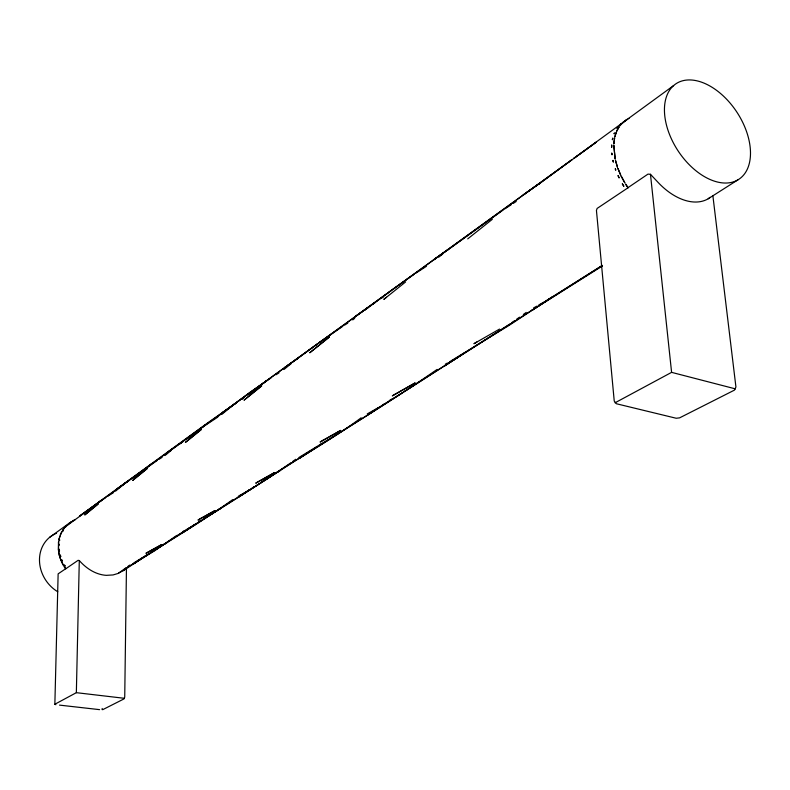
<?xml version="1.0" encoding="UTF-8"?>
<svg xmlns="http://www.w3.org/2000/svg" width="790" height="790" viewBox="0 0 790 790"><rect width="100%" height="100%" fill="white"/><g stroke="black" fill="none" stroke-linecap="round" stroke-linejoin="round"><path stroke-width="1.19" d="M79.296 560.554L76.353 692.672L54.856 704.245L58.134 573.856L65.708 568.731L64.197 566.608L65.698 568.83L78.111 560.327L79.296 560.554C86.248 568.405 95.521 574.616 106.265 575.347L113.059 574.942L118.283 573.392L126.124 567.704M102.206 708.472L102.058 709.578L102.819 709.618L124.04 698.883L124.731 697.047L126.459 567.812L123.526 570.558L118.727 572.977M628.05 187.763L625.68 184.189L628.05 187.763L597.121 208.432L596.44 210.436L614.235 401.034L616.328 403.729L676.171 418.246L679.598 417.861L734.443 390.122L735.925 386.972L712.906 195.95M70.636 522.101L71.742 521.459L65.254 526.871C241.77 398.17 419.411 270.526 596.302 142.151L573.826 158.346L673.623 85.567M115.567 491.133L126.173 482.344L157.18 460.452M165.011 455.514L171.381 450.26M175.025 447.268L191.141 435.29M221.753 414.434L235.015 403.581M283.936 369.522L291.441 363.42M296.132 359.608L317.748 343.67L252.899 390.586M352.755 319.891L354.651 318.36M365.089 309.937L391.86 290.029M405.596 281.951L383.822 299.38L386.527 297.228M439.023 256.987L442.746 253.995M447.407 250.252L502.973 210.11M467.739 238.876L492.308 219.324M539.185 183.892L571.881 159.748L392.818 289.328L414.207 274.219M628.04 187.625L647.978 174.116L650.466 174.294L658.129 182.451A56.12 35.224 56.7 0 0 708.186 198.774L710.062 197.332M296.319 359.312L298.946 357.317M123.724 484.191L126.173 482.344M136.354 475.462L151.305 464.155L148.826 466.031M105.356 497.71L79.454 516.146L207.948 422.68L236.408 402.851M203.079 426.778L217.764 417.14M189.225 437.235L205.617 424.852L194.014 433.206M217.813 416.557L250.094 392.205L271.049 377.926M176.713 535.432L154.741 550.729L127.585 567.171M200.176 520.926L198.33 522.279L200.295 520.916M232.625 499.685C200.808 522.308 167.213 542.384 133.974 562.796M49.484 537.457L68.256 523.869M290.927 462.743C253.965 488.348 215.364 511.555 177.296 535.501M292.853 461.35L295.727 459.276M361.208 417.752C331.672 439.872 298.976 457.153 268.551 477.95L310.944 450.715M127.97 566.381L129.817 565.067M437.097 369.424C392.205 400.52 345.546 429.118 298.906 457.499M509.856 324.028C439.596 368.9 369.592 414.207 299.005 458.565L310.835 450.823M511.782 322.666L514.685 320.612M516.611 319.239L519.514 317.185M523.375 314.45L526.278 312.406M448.029 249.689L433.463 259.92L446.962 250.391M368.456 307.271L318.735 342.949L342.771 326.319M290.73 363.351L284.874 367.449L297.435 358.611M292.685 361.978L298.541 357.88M173.889 447.94L166.838 452.868L176.15 446.32M178.915 444.434L182.944 441.62L179.063 444.306M391.84 290.019L354.651 316.958L368.338 307.32M373.344 303.834L375.339 302.432M128.276 481.08L116.476 489.306L125.551 482.947M251.931 391.257L222.661 412.469L236.309 402.9M127.447 481.633L129.333 480.33M72.601 520.837L73.381 520.383L72.512 521.005M319.92 444.75L321.935 443.378M389.411 400.55L391.435 399.167M381.234 298.423L383.199 297.099M243.389 398.051L241.355 399.424L243.32 398.209M186.865 438.983L188.83 437.67M132.246 478.345L136.315 475.62M123.526 570.558L142.052 558.244M88.391 510.231L84.382 512.908L87.325 511.071M143.237 557.483L132.819 564.346L195.387 524.214M195.318 524.284L182.668 532.618L249.887 489.563M250.094 489.445L237.78 497.542L267.563 478.582L247.072 491.479M252.03 488.161L253.965 486.877M312.85 449.48L314.874 448.137M380.326 406.583L367.459 415.007L380.425 406.485M382.35 405.24L384.365 403.907M458.605 356.754L404.796 391.238M461.686 354.72L464.767 352.676M541.772 303.933L509.115 325.371L449.559 361.79M543.806 302.59L551.953 297.218M313.926 448.75L316.909 446.785M460.728 355.312L444.464 365.987C497.098 332.452 549.682 298.857 602.375 265.41L546.196 300.763M542.888 303.143L531.769 310.431L602.474 265.914M544.912 301.81L551.993 297.168M505.017 208.777L511.12 204.798M513.154 203.465L516.206 201.47M416.251 272.896L426.462 266.279M344.766 325.036L347.768 323.11M276.026 374.746L279.018 372.831M708.186 198.774L737.949 179.844A57.176 35.204 56.7 0 0 718.535 91.847A57.176 35.204 56.7 0 0 665.921 122.756A57.176 35.204 56.7 0 0 737.949 179.844M735.49 388.897L671.599 372.357L615.045 402.791M401.685 393.213L379.881 406.801M159.136 459.217L162.078 457.371M132.226 478.394L134.211 477.15M107.43 496.416L113.651 492.516M261.984 481.564L280.361 470.376L277.606 472.045M151.838 551.726L167.164 542.424L164.547 544.014M476.953 341.981L473.931 343.709L499.537 329.075M533.497 308.011L536.677 306.194M538.79 304.989L544.083 301.968M445.284 364.21L447.416 363.005M367.241 413.911L377.778 407.986M238.649 496.011L249.798 489.84M182.747 531.591L184.86 530.436M186.973 529.27L193.313 525.785M628.188 118.816L629.008 118.382M624.781 121.097L626.282 120.297L625.571 120.564M73.203 520.61L75.01 519.82M124.336 698.301L76.353 692.672M59.527 705.115L99.609 709.647M54.856 704.245L55.873 704.71M671.599 372.357L650.466 174.294M57.759 591.759A33.99 29.813 54.7 0 1 39.49 560.653A33.99 29.813 54.7 0 1 56.505 533.27M611.717 145.143L611.638 147.355L611.717 145.143M613.81 145.301L615.153 158.899L613.81 145.301M613.899 142.733L613.86 143.928L614.6 137.964L613.899 142.733M59.092 545.011L59.151 544.221L59.072 545.001M58.46 542.394L58.44 550.304L58.697 541.041L58.46 542.394M59.615 539.886L59.556 540.439L59.615 539.886M612.448 139.218L612.388 139.741L612.813 138.043L612.448 139.218M59.013 539.254L58.865 540.093L60.02 535.867L59.013 539.254M615.459 134.488L614.827 137.035L616.338 132.147L615.459 134.488M60.929 535.037L60.929 535.037M614.344 133.105L614.156 133.717L614.344 133.105M616.832 130.834L616.654 131.298L619.163 126.746L616.832 130.834M61.018 533.369L60.287 535.205L61.936 531.64L61.018 533.369M62.993 530.574L62.598 531.433L62.993 530.574M62.45 530.663L64.662 527.562L62.45 530.663M617.217 127.881L616.98 128.316L617.622 127.427L617.217 127.881M65.748 526.614L65.382 527.147L66.33 526.031L65.748 526.614M620.713 124.603L619.804 125.857L623.172 122.095L627.26 119.31L620.713 124.603M620.989 123.665L620.417 124.316L620.989 123.665M69.115 523.247L69.718 522.832L69.115 523.247M98.098 504.02L84.895 514.853L98.098 504.02M147.068 468.658L132.641 480.438L147.068 468.658M201.292 429.493L185.443 442.37L201.292 429.493M261.668 385.895L244.159 400.046L261.668 385.895M329.302 337.044L309.848 352.696L329.302 337.044M99.836 501.482L88.539 510.044L102.246 499.655L99.836 501.482M266.082 381.106L248.001 394.724L266.082 381.106M525.942 192.977L523.168 195.002L539.817 183.29L525.942 192.977M147.177 554.847L145.212 556.17L147.177 554.847M218.129 509.906L204.077 518.447L220.815 508.276L218.129 509.906M200.749 518.467L197.994 520.067L214.989 510.567L200.749 518.467M148.619 551.775L145.933 553.336L161.496 544.685L148.619 551.775M258.547 481.535L255.723 483.174L274.377 472.687L258.547 481.535M322.982 440.366L320.088 442.035L340.678 430.402L322.982 440.366M395.276 394.171L392.314 395.879L415.194 382.874L395.276 394.171M65.066 566.025L64.504 565.136L65.066 566.025M623.784 186.173L622.352 183.873L623.784 186.173M63.644 565.719L61.442 561.483L63.644 565.719M624.791 182.757L621.128 176.032L624.791 182.757M619.044 177.79L618.086 175.676L619.044 177.79M62.301 560.88L62.005 560.149L62.301 560.88M620.604 174.876L617.948 168.517L620.604 174.876M615.746 170.047L615.311 168.892L615.746 170.047M61.146 560.742L59.694 556.634L61.146 560.742M617.513 167.352L615.489 160.4L617.513 167.352M60.721 556.515L60.297 555.123L60.721 556.515M59.467 555.884L58.559 551.302L59.467 555.884M613.287 161.94L612.951 160.439L613.287 161.94M59.467 550.976L59.28 549.346L59.467 550.976M612.013 154.682L611.806 153.211L612.013 154.682"/></g></svg>
